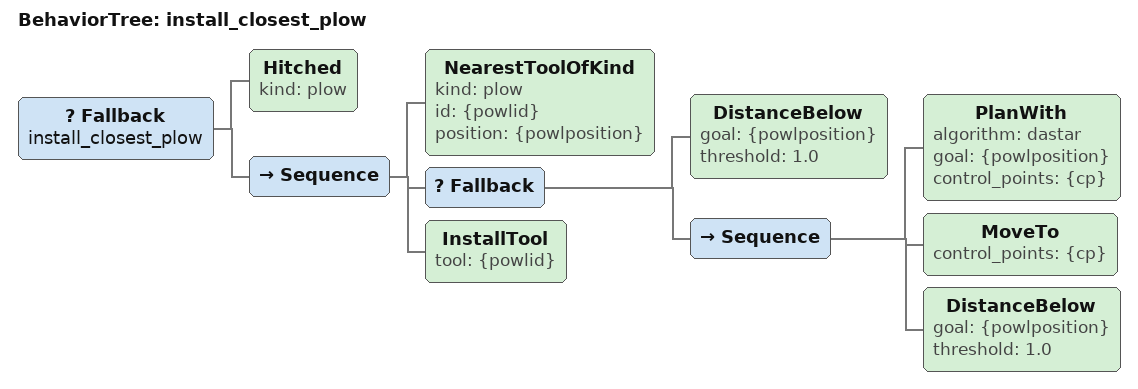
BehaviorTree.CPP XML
<?xml version="1.0"?>
<root BTCPP_format="4">
  <BehaviorTree ID="install_closest_plow">
    <Fallback name="install_closest_plow">
      <Hitched kind="plow"/>
      <Sequence>
        <NearestToolOfKind kind="plow" id="{powlid}" position="{powlposition}"/>
        <Fallback>
          <DistanceBelow goal="{powlposition}" threshold="1.0"/>
          <Sequence>
            <PlanWith algorithm="dastar" goal="{powlposition}" control_points="{cp}"/>
            <MoveTo control_points="{cp}"/>
            <DistanceBelow goal="{powlposition}" threshold="1.0"/>
          </Sequence>
        </Fallback>
        <InstallTool tool="{powlid}"/>
      </Sequence>
    </Fallback>
  </BehaviorTree>

</root>
